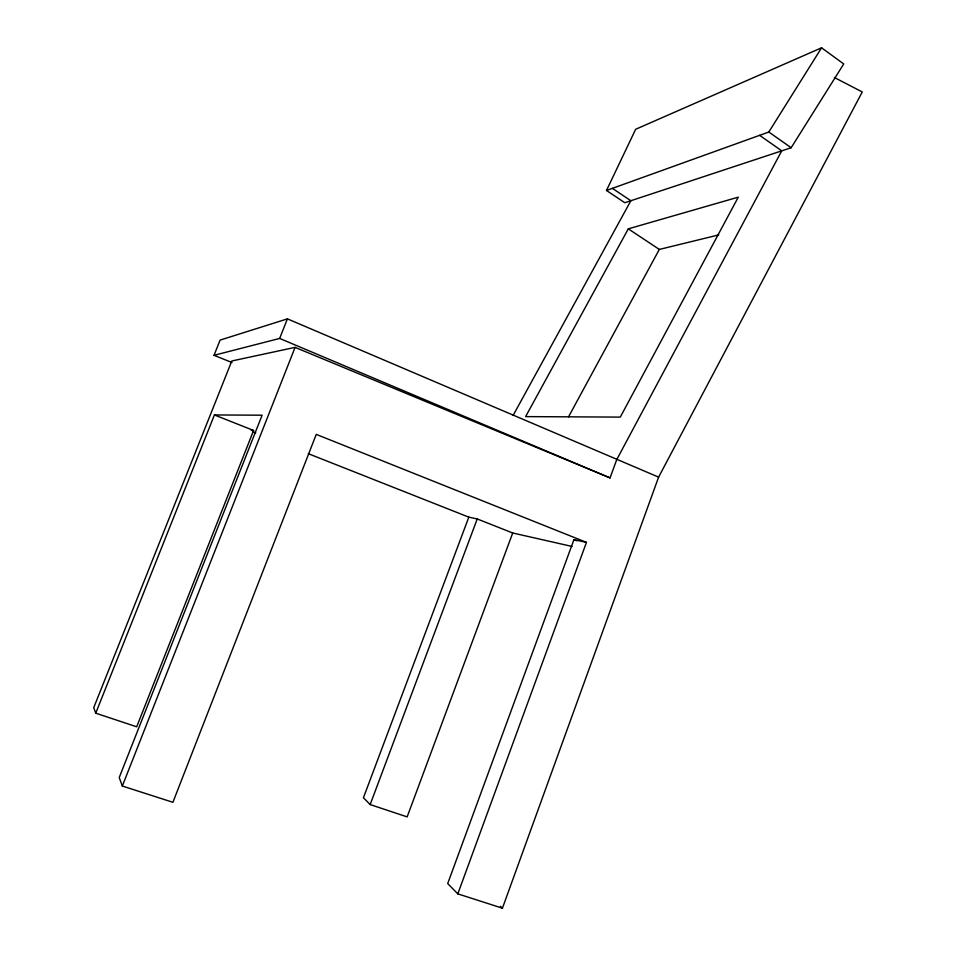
<?xml version="1.0" encoding="UTF-8"?>
<svg xmlns="http://www.w3.org/2000/svg" width="956" height="956" viewBox="0 0 956 956"><rect width="100%" height="100%" fill="white"/><g stroke="black" fill="none" stroke-linecap="round" stroke-linejoin="round"><path stroke-width="1.43" d="M457.816 893.86L586.458 542.375L573.923 539.686L447.707 883.571L457.816 893.86L502.426 908.2L658.612 477.128L862.264 91.955L834.445 77.544M95.743 713.176L214.419 414.952L253.591 430.463L136.696 726.811L95.743 713.176L93.736 707.655L231.794 360.986L295.081 347.375L610.048 477.904L616.751 459.597L781.733 150.845L759.614 135.334M512.715 532.994L407.148 816.89L370.163 804.57L363.435 797.722L468.822 517.148L477.235 518.953L512.715 532.994L572.082 546.45M370.163 804.57L477.235 518.953M586.458 542.375L316.245 434.383L172.905 802.299L122.332 786.035L295.081 347.375M287.409 318.862L220.095 340.097L214.013 355.309L279.666 338.436L287.409 318.862L658.612 477.128M606.486 190.483L635.656 129.287L821.574 47.8L843.73 63.944L791.162 147.738L624.806 202.732L606.486 190.483L768.815 132.024L821.574 47.8M568.557 416.816L659.317 249.432L718.721 234.913M628.307 228.843L525.609 416.613L620.289 417.103L738.295 197.151L628.307 228.843L659.317 249.432M513.169 415.334L630.864 200.736L612.39 188.356M214.419 414.952L262.099 415.203L119.225 777.551L122.332 786.035M251.213 430.308L253.591 430.463M252.97 431.801L255.742 432.901M308.322 453.694L468.822 517.148M573.923 539.686L576.695 540.785M214.013 355.309L232.021 362.539M279.666 338.436L610.048 477.904M768.815 132.024L791.162 147.738M500.43 906.288L502.426 908.2"/></g></svg>
